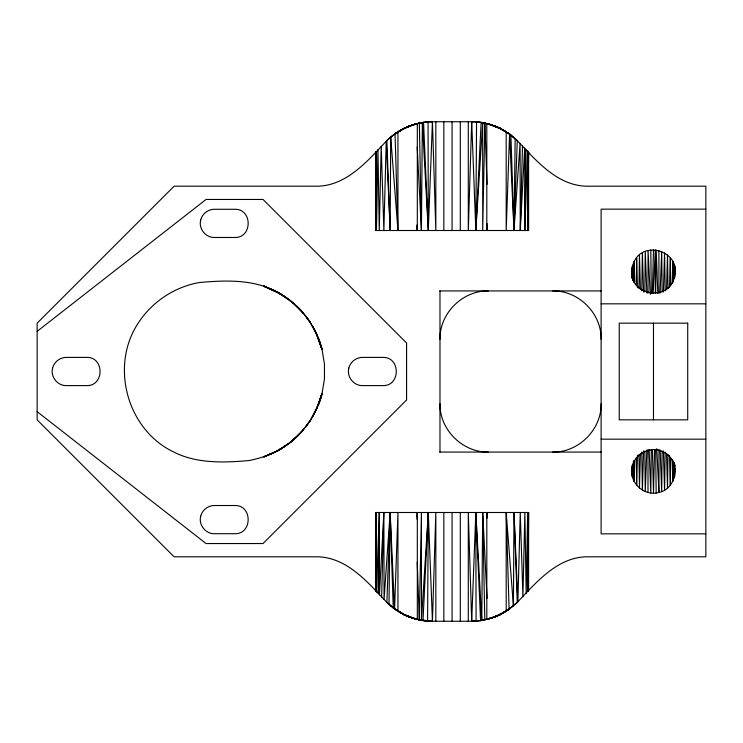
<?xml version="1.0" encoding="UTF-8"?>
<svg xmlns="http://www.w3.org/2000/svg" width="743" height="743" viewBox="0 0 743 743"><rect width="100%" height="100%" fill="white"/><g stroke="black" fill="none" stroke-linecap="round" stroke-linejoin="round"><path stroke-width="1.11" d="M634.113 282.535L634.141 261.647C643.754 240.342 678.6 250.93 675.238 273.888L675.238 271.594C673.752 306.692 619.402 295.036 634.141 261.647L634.754 282.154M648.026 293.188L648.063 250.53L650.218 294.339M658.967 449.803L658.957 492.451C644.915 496.603 629.971 483.628 631.726 469.112L631.726 471.406C631.076 455.125 651.017 443.905 664.586 452.691C680.941 461.431 677.04 488.606 658.957 492.451L656.766 448.651M672.852 460.465L672.824 481.353L672.174 459.713M376.246 591.753L376.469 512.494L375.531 591.047L375.531 512.494L528.607 512.494L528.607 591.047M375.531 151.953L375.531 230.506L528.607 230.506L528.607 151.953L527.66 230.506L527.892 151.247M632.757 280.315L632.776 265.26L633.11 280.315M674.207 462.685L674.189 477.74L673.855 462.685M674.681 464.533L674.672 466.827L674.7 464.533M375.531 230.506L376.116 151.368L376.469 230.506L377.946 149.538L379.274 230.506L381.205 146.278L383.871 230.506L386.239 141.244L390.149 230.506L390.716 137.074L402.92 128.901L409.319 126.031C401.006 129.412 393.242 134.269 386.862 140.622C367.376 161.073 345.848 187.199 314.586 186.196L174.113 186.196L37.15 323.159L37.15 419.841L174.113 556.804L314.586 556.804C345.848 555.801 367.376 581.927 386.862 602.378L394.552 608.944L402.957 614.117C412.031 618.798 422.228 621.222 432.435 621.259L471.694 621.259L482.662 620.275L495.237 616.801L506.187 611.248L517.267 602.378C536.762 581.927 558.29 555.801 589.543 556.804L705.85 556.804L705.85 186.196L589.543 186.196C558.29 187.199 536.762 161.073 517.267 140.622L509.577 134.056L501.181 128.883C492.098 124.202 481.901 121.778 471.694 121.741L432.435 121.741L423.556 122.363L418.365 123.496L423.556 122.363L428.293 230.506L432.435 121.741C419.089 121.861 405.984 126.069 395.035 133.703L397.942 230.506L390.716 137.074M487.046 517.128L486.814 512.494L486.814 619.458L495.237 616.801L481.78 620.461L471.694 621.259L475.836 512.494L480.572 620.637L491.708 618.074L500.958 614.229L494.81 616.969L498.534 615.399L513.413 605.926L513.989 512.494L517.89 601.756L520.258 512.494L522.923 596.722L524.855 512.494L526.193 593.462L527.66 512.494L528.013 591.632L528.607 512.494M632.442 465.072L632.377 476.672L632.284 465.072M674.523 277.928L674.588 266.338L674.681 277.928M417.194 147.049L421.42 230.506L422.358 122.567L428.052 121.898L428.293 230.506L422.358 122.567M481.77 620.433L475.836 512.494L476.077 621.102L481.78 620.461L482.709 512.494L487.055 598.264M632.274 277.938L632.377 266.338L632.442 277.938M674.681 465.072L674.588 476.662L674.523 465.072M636.361 285.34L636.63 257.84L637.448 287.634M644.84 291.934L645.258 251.459L646.847 293.095M662.124 451.066L661.707 491.541L660.109 449.905M670.604 457.66L670.335 485.16L669.508 455.366M403.765 614.526L394.552 608.944L390.149 512.494L388.979 604.403L394.552 608.944L403.04 614.164M497.067 126.951L509.549 134.093L513.989 230.506L515.159 138.597L509.577 134.056L498.999 127.815M651.295 449.552L650.794 492.99L649.131 449.552M655.67 293.448L656.171 250.01L657.834 293.448M378.206 593.713L379.274 512.494L376.552 592.069L376.469 512.494M527.66 230.506L527.576 150.931L524.855 230.506L525.933 149.287M638.952 288.488L639.463 254.96L640.401 289.64M641.794 290.903L642.379 252.889L643.577 292.055M665.171 452.097L664.586 490.111L663.388 450.945M668.013 454.512L667.502 488.04L666.564 453.36M513.989 230.506L517.267 140.622L509.577 134.056L506.187 230.506L506.187 131.752L500.958 128.771L491.606 124.917L484.835 123.097L482.709 230.506L482.671 122.716L481.13 122.437L475.836 230.506L471.694 121.741C485.755 121.936 499.695 126.486 510.905 135.04L513.989 230.506L520.072 143.427L520.258 230.506L524.707 148.052L524.855 230.506M652.382 293.374L653.478 249.843M654.574 449.626L653.487 493.157L652.391 449.626M381.623 597.14L383.871 512.494L384.057 599.573L390.149 512.494L393.233 607.96L405.139 615.185M520.258 230.506L522.505 145.86M637.457 455.366L636.63 485.16L636.361 457.66M640.401 453.36L639.463 488.04L638.952 454.521M666.564 289.64L667.502 254.96L668.003 288.488M669.508 287.634L670.335 257.84L670.604 285.34M432.435 621.259L428.293 512.494L421.457 620.284L421.42 512.494L419.293 619.903L418.365 619.504L432.435 621.259L435.835 512.494L435.835 621.259M471.694 121.741L468.294 230.506L468.294 121.741M634.754 460.855L634.141 481.362L634.113 460.465M643.577 450.945L642.379 490.111L641.794 452.097M663.388 292.055L664.586 252.889L665.171 290.903M672.174 283.287L672.824 261.638M417.092 519.403L417.315 512.494L417.315 619.458L402.957 614.117M501.181 128.883L486.814 123.542L486.814 230.506L487.046 223.597M407.071 616.049L394.579 608.907L397.942 512.494L397.942 611.248L405.706 615.455L412.049 617.925L403.291 614.294M390.149 512.494L386.862 602.378L394.579 608.907M646.856 449.905L645.258 491.541L644.84 451.066M660.109 293.095L661.707 251.459L662.124 291.934M417.111 517.082L417.315 512.494M486.814 230.506L487.027 225.918M653.134 293.42L655.326 249.964L655.326 293.42M383.871 512.494L379.432 594.948L379.274 512.494M439.977 339.272C439.494 313.435 462.48 290.448 488.318 290.931M601.115 403.728C601.607 429.565 578.621 452.552 552.773 452.069M320.168 399.836L322.007 393.651L318.385 404.833L312.134 417.547L317.168 407.749L322.007 393.651L320.252 399.697L322.007 393.651L324.459 378.949L324.459 364.051L322.007 349.349L315.886 332.446L322.007 349.349L320.122 342.922M320.084 400.068L322.007 393.651L315.886 410.554M319.258 402.557L322.007 393.651L318.496 404.573L319.861 400.867M415.253 618.919L412.616 617.832L413.832 618.51M319.871 400.7L314.159 413.953M305.429 427.169L310.927 419.47L317.168 407.749L310.082 420.854L305.512 427.16M306.896 425.405L307.89 423.668M309.701 421.43L310.927 419.47M300.107 309.515L303.646 313.481C295.798 304.166 286.055 296.429 275.17 290.931C251.849 279.145 224.86 280.278 199.542 282.498C174.958 286.789 152.659 301.361 138.857 322.146C110.038 364.228 126.078 427.559 171.447 450.862C195.242 463.827 223.225 462.861 249.388 460.502C260.143 458.217 270.796 454.92 280.287 449.274C287.94 444.778 294.887 439.122 300.924 432.612L310.082 420.854M278.086 450.527L263.839 456.843C279.405 451.131 293.569 441.602 304.166 428.804M300.924 432.612L303.646 429.519L289.956 442.707L277.483 450.862L280.287 449.274M395.035 133.703L405.65 127.573L417.315 123.542L417.315 230.506L417.083 225.872M513.413 605.926L506.187 512.494L509.094 609.297L499.983 614.712L500.958 614.229L488.114 619.133M297.887 435.76L289.956 442.707L293.847 439.503M501.209 614.099L509.568 608.926L517.267 602.378L513.989 512.494M37.15 331.341L206.052 199.458L263.022 199.458L406.588 343.015L406.588 399.985L263.022 543.542L206.052 543.542L37.15 411.659M281.253 448.698L277.483 450.862L288.005 444.184M403.254 128.734L394.552 134.056L405.65 127.573L394.552 134.056L386.862 140.622L390.149 230.506M486.814 619.458L498.479 615.427L509.094 609.297M501.061 614.173L509.577 608.944M277.483 450.862L284.476 446.654M417.315 123.542L403.18 128.771L412.523 124.898L419.349 123.087L421.42 230.506M496.343 616.356L500.819 613.969L492.08 617.925M413.489 124.592L412.569 125.038L416.024 123.867M490.649 618.408L491.569 617.962L484.789 619.913L482.709 512.494M403.31 129.031L410.21 125.697M493.919 617.303L500.819 613.969M498.534 615.399L500.958 614.229L496.389 616.337M277.093 451.066L263.839 456.843L276.117 451.586M410.517 125.604L403.18 128.771L412.523 124.898L419.349 123.087M705.85 209.154L601.115 209.154L601.115 533.845L705.85 533.845M439.67 290.931L601.477 290.931M601.115 303.822L705.85 303.822M601.115 439.178L705.85 439.178M439.67 452.069L601.477 452.069M552.773 290.931C578.621 290.448 601.607 313.435 601.115 339.272M488.318 452.069C462.48 452.552 439.494 429.565 439.977 403.728M475.817 121.898L481.78 122.539L476.551 121.926L475.836 230.506L482.671 122.716L491.615 124.898L500.958 128.771L494.532 125.929M428.312 621.102L422.358 620.461L412.523 618.102L405.706 615.455L417.315 619.458M409.597 617.071L403.18 614.229L412.523 618.083L419.293 619.903L417.213 562.154M488.875 124.081L491.522 125.168L490.306 124.49M486.814 123.542L500.838 128.706M412.523 618.102L403.18 614.229L411.715 617.832M492.414 125.168L500.958 128.771M281.253 294.302L263.839 286.157L280.287 293.726M278.086 292.473L263.839 286.157L275.504 291.098M263.839 286.157L276.117 291.414M493.612 125.586L500.68 128.632M403.449 614.368L410.517 617.414M496.398 126.672L500.893 128.883L499.556 128.075M404.573 614.925L403.235 614.117L407.731 616.328M497.81 127.276L500.893 128.883M403.235 614.117L406.319 615.724M284.476 296.346L277.483 292.138L293.847 303.497M288.005 298.816L277.483 292.138L289.956 300.302L304.166 314.196M297.887 307.24C307.639 317.159 315.357 329.103 319.871 342.3M305.512 315.84L310.082 322.146L317.168 335.251L314.159 329.047L315.357 331.406M304.816 314.958L310.082 322.146L306.896 317.595M309.701 321.57L310.927 323.53M313.351 327.607L312.134 325.453L317.168 335.251M319.137 340.108L318.496 338.427L322.007 349.349L320.168 343.164M319.861 342.133L319.258 340.443L322.007 349.349L317.298 335.557M484.835 123.097L487.046 184.31M486.814 512.494L487.027 518.252M417.111 224.748L417.315 230.506M471.694 621.259L468.294 512.494L468.294 621.259M432.435 121.741L435.835 230.506L435.835 121.741M673.334 281.486L672.889 261.815L672.852 282.535M633.63 461.514L634.076 481.185M655.67 449.552L656.171 492.99M650.784 250.01L651.295 293.448M633.417 461.05L633.426 463.344M658.902 250.53L658.939 293.188M653.478 323.159L653.478 419.841M647.998 449.803L647.998 492.451M506.187 512.494L506.187 611.248M460.298 121.741L460.298 230.506M460.298 512.494L460.298 621.259M452.069 121.741L452.069 230.506M452.069 512.494L452.069 621.259M443.831 121.741L443.831 230.506M443.831 512.494L443.831 621.259M439.977 290.931L439.977 452.069M397.942 131.752L397.942 230.506M632.293 276.173L632.284 278.467L632.293 276.173M428.293 512.494L427.578 621.074L422.358 620.461L422.999 620.563L428.293 512.494M52.604 368.036C50.19 376.562 57.425 385.849 66.276 385.598L86.42 385.598C104.577 386.397 104.577 356.603 86.42 357.402L66.276 357.402C59.988 357.346 54.1 361.934 52.604 368.036M200.731 219.919C198.307 228.435 205.542 237.732 214.393 237.481L234.537 237.481C252.694 238.28 252.694 208.486 234.537 209.285L214.393 209.285C208.105 209.229 202.217 213.808 200.731 219.919M200.731 516.162C198.307 524.679 205.542 533.976 214.393 533.715L234.537 533.715C252.694 534.514 252.694 504.72 234.537 505.519L214.393 505.519C208.105 505.463 202.217 510.051 200.731 516.162M348.848 368.036C346.433 376.562 353.659 385.849 362.519 385.598L382.654 385.598C400.811 386.397 400.811 356.603 382.654 357.402L362.519 357.402C356.222 357.346 350.343 361.934 348.848 368.036M687.721 323.159L619.244 323.159L619.244 419.841L687.721 419.841L687.721 323.159M675.238 471.406L675.229 469.112L675.238 471.406M631.736 273.888L631.726 271.604L631.726 273.888"/></g></svg>
